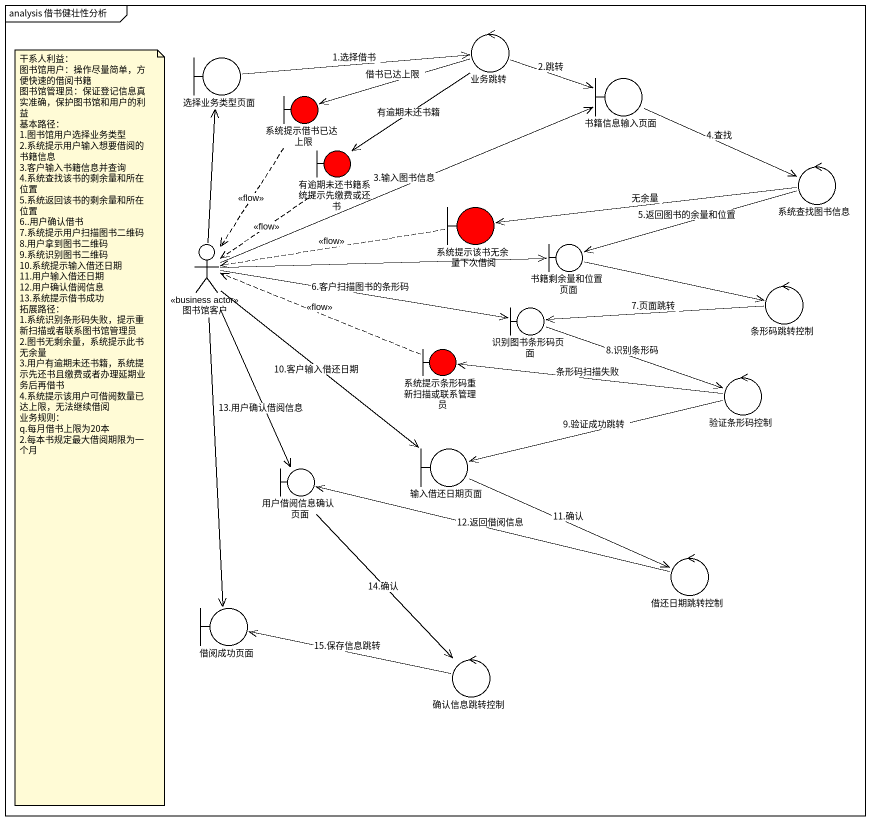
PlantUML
@startuml
mainframe analysis 借书健壮性分析
control 业务跳转
boundary 选择业务类型页面
boundary 书籍信息输入页面
boundary 系统提示借书已达上限 #FF0000
boundary 有逾期未还书籍系统提示先缴费或还书 #FF0000
control 系统查找图书信息
boundary 系统提示该书无余量下次借阅 #FF0000
actor 图书馆客户 <<business actor>>
boundary 书籍剩余量和位置页面
boundary 识别图书条形码页面
control 条形码跳转控制
boundary 系统提示条形码重新扫描或联系管理员 #FF0000
control 验证条形码控制
boundary 用户借阅信息确认页面
boundary 输入借还日期页面
control 借还日期跳转控制
boundary 借阅成功页面
control 确认信息跳转控制
业务跳转 -right-> 书籍信息输入页面 : 2.跳转
业务跳转 -left-> 系统提示借书已达上限 : 借书已达上限
业务跳转 --> 有逾期未还书籍系统提示先缴费或还书 : 有逾期未还书籍
选择业务类型页面 -right-> 业务跳转 : 1.选择借书
书籍信息输入页面 -right-> 系统查找图书信息 : 4.查找
系统提示借书已达上限 ..> 图书馆客户 : <<flow>>
有逾期未还书籍系统提示先缴费或还书 ..> 图书馆客户 : <<flow>>
系统查找图书信息 -left-> 系统提示该书无余量下次借阅 : 无余量
系统查找图书信息 -left-> 书籍剩余量和位置页面 : 5.返回图书的余量和位置
系统提示该书无余量下次借阅 .left.> 图书馆客户 : <<flow>>
图书馆客户 -up-> 选择业务类型页面
图书馆客户 -right-> 书籍信息输入页面 : 3.输入图书信息
图书馆客户 -right-> 书籍剩余量和位置页面
图书馆客户 -right-> 识别图书条形码页面 : 6.客户扫描图书的条形码
图书馆客户 --> 用户借阅信息确认页面 : 13.用户确认借阅信息
图书馆客户 --> 输入借还日期页面 : 10.客户输入借还日期
图书馆客户 --> 借阅成功页面
书籍剩余量和位置页面 -right-> 条形码跳转控制
识别图书条形码页面 -right-> 验证条形码控制 : 8.识别条形码
条形码跳转控制 -left-> 识别图书条形码页面 : 7.页面跳转
系统提示条形码重新扫描或联系管理员 .left.> 图书馆客户 : <<flow>>
验证条形码控制 -left-> 系统提示条形码重新扫描或联系管理员 : 条形码扫描失败
验证条形码控制 -left-> 输入借还日期页面 : 9.验证成功跳转
用户借阅信息确认页面 --> 确认信息跳转控制 : 14.确认
输入借还日期页面 -right-> 借还日期跳转控制 : 11.确认
借还日期跳转控制 -left-> 用户借阅信息确认页面 : 12.返回借阅信息
确认信息跳转控制 -left-> 借阅成功页面 : 15.保存信息跳转
note as N1
  干系人利益：
  图书馆用户：操作尽量简单，方便快速的借阅书籍
  图书馆管理员：保证登记信息真实准确，保护图书馆和用户的利益
  基本路径：
  1.图书馆用户选择业务类型
  2.系统提示用户输入想要借阅的书籍信息
  3.客户输入书籍信息并查询
  4.系统查找该书的剩余量和所在位置
  5.系统返回该书的剩余量和所在位置
  6..用户确认借书
  7.系统提示用户扫描图书二维码
  8.用户拿到图书二维码
  9.系统识别图书二维码
  10.系统提示输入借还日期
  11.用户输入借还日期
  12.用户确认借阅信息
  13.系统提示借书成功
  拓展路径：
  1.系统识别条形码失败，提示重新扫描或者联系图书馆管理员
  2.图书无剩余量，系统提示此书无余量
  3.用户有逾期未还书籍，系统提示先还书且缴费或者办理延期业务后再借书
  4.系统提示该用户可借阅数量已达上限，无法继续借阅
  业务规则：
  q.每月借书上限为20本
  2.每本书规定最大借阅期限为一个月
end note
@enduml
